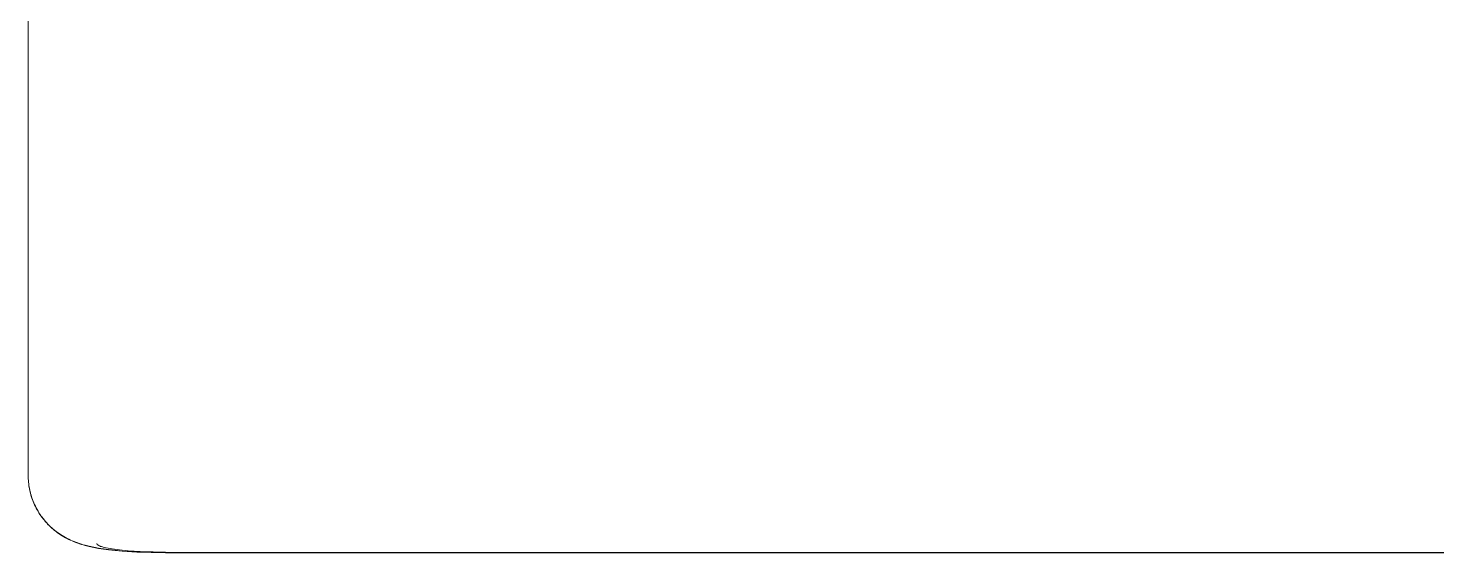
# Model space of a CAD drawing. Header units: millimetres. Extents: x -67 to 4862, y -244 to 3199.
# Drawn here: x 63.8 to 166.3, y 2681.5 to 2719.7 of the extents above; entities that cross this region are included whole.
import ezdxf

# ---------------------------------------------------------------- set-up
doc = ezdxf.new("R2010")
doc.units = ezdxf.units.MM
doc.layers.add('ZANO_R', color=7, linetype='Continuous', lineweight=0)

msp = doc.modelspace()

# ---------------------------------------------------------------- linework, layer by layer
at = {"layer": 'ZANO_R'}
for p, q in [((63.75, 2707), (63.75, 2734.78)), ((63.75, 2687.15), (63.75, 2707)), ((63.75, 2687.03), (63.75, 2687.15)), ((63.76, 2686.91), (63.75, 2687.03)), ((63.77, 2686.79), (63.76, 2686.91)), ((63.78, 2686.67), (63.77, 2686.79)), ((63.79, 2686.55), (63.78, 2686.67)), ((63.8, 2686.43), (63.79, 2686.55)), ((63.81, 2686.37), (63.79, 2686.53)), ((63.82, 2686.31), (63.8, 2686.43)), ((63.84, 2686.21), (63.81, 2686.37)), ((63.84, 2686.19), (63.82, 2686.31)), ((63.87, 2686.04), (63.84, 2686.21)), ((63.87, 2686.08), (63.84, 2686.19)), ((63.9, 2685.96), (63.87, 2686.08)), ((63.91, 2685.88), (63.87, 2686.04)), ((63.93, 2685.84), (63.9, 2685.96)), ((63.95, 2685.72), (63.91, 2685.88)), ((63.96, 2685.72), (63.93, 2685.84)), ((64, 2685.56), (63.95, 2685.72)), ((63.99, 2685.61), (63.96, 2685.72)), ((64.03, 2685.49), (63.99, 2685.61)), ((64.06, 2685.41), (64, 2685.56)), ((64.07, 2685.38), (64.03, 2685.49)), ((64.12, 2685.25), (64.06, 2685.41)), ((64.12, 2685.27), (64.07, 2685.38)), ((64.17, 2685.15), (64.12, 2685.27)), ((64.17, 2685.13), (64.12, 2685.25)), ((64.22, 2685.03), (64.17, 2685.15)), ((64.22, 2685.01), (64.17, 2685.13)), ((64.28, 2684.91), (64.22, 2685.03)), ((64.28, 2684.89), (64.22, 2685.01)), ((64.34, 2684.79), (64.28, 2684.91)), ((64.34, 2684.77), (64.28, 2684.89)), ((64.4, 2684.67), (64.34, 2684.79)), ((64.4, 2684.65), (64.34, 2684.77)), ((64.47, 2684.56), (64.4, 2684.67)), ((64.47, 2684.54), (64.4, 2684.65)), ((64.54, 2684.44), (64.47, 2684.56)), ((64.54, 2684.42), (64.47, 2684.54)), ((64.61, 2684.33), (64.54, 2684.44)), ((64.61, 2684.31), (64.54, 2684.42)), ((64.68, 2684.22), (64.61, 2684.33)), ((64.68, 2684.2), (64.61, 2684.31)), ((64.76, 2684.11), (64.68, 2684.22)), ((64.76, 2684.1), (64.68, 2684.2)), ((64.84, 2684.01), (64.76, 2684.11)), ((64.84, 2683.99), (64.76, 2684.1)), ((64.93, 2683.9), (64.84, 2684.01)), ((64.93, 2683.89), (64.84, 2683.99)), ((65.01, 2683.8), (64.93, 2683.9)), ((65.01, 2683.78), (64.93, 2683.89)), ((65.1, 2683.7), (65.01, 2683.8)), ((65.1, 2683.69), (65.01, 2683.78)), ((65.19, 2683.61), (65.1, 2683.7)), ((65.19, 2683.59), (65.1, 2683.69)), ((65.28, 2683.51), (65.19, 2683.61)), ((65.28, 2683.5), (65.19, 2683.59)), ((65.38, 2683.42), (65.28, 2683.51)), ((65.38, 2683.4), (65.28, 2683.5)), ((65.48, 2683.33), (65.38, 2683.42)), ((65.48, 2683.31), (65.38, 2683.4)), ((65.58, 2683.25), (65.48, 2683.33)), ((65.58, 2683.23), (65.48, 2683.31)), ((65.68, 2683.16), (65.58, 2683.25)), ((65.68, 2683.14), (65.58, 2683.23)), ((65.79, 2683.08), (65.68, 2683.16)), ((65.79, 2683.06), (65.68, 2683.14)), ((65.89, 2683), (65.79, 2683.08)), ((65.89, 2682.98), (65.79, 2683.06)), ((66, 2682.92), (65.89, 2683)), ((66, 2682.9), (65.89, 2682.98)), ((66.11, 2682.85), (66, 2682.92)), ((66.11, 2682.83), (66, 2682.9)), ((66.23, 2682.77), (66.11, 2682.85)), ((66.23, 2682.76), (66.11, 2682.83)), ((66.35, 2682.7), (66.23, 2682.77)), ((66.35, 2682.69), (66.23, 2682.76)), ((66.47, 2682.64), (66.35, 2682.7)), ((66.47, 2682.62), (66.35, 2682.69)), ((66.59, 2682.57), (66.47, 2682.64)), ((66.59, 2682.55), (66.47, 2682.62)), ((66.71, 2682.51), (66.59, 2682.57)), ((66.71, 2682.49), (66.59, 2682.55)), ((66.84, 2682.45), (66.71, 2682.51)), ((66.84, 2682.43), (66.71, 2682.49)), ((66.96, 2682.39), (66.84, 2682.45)), ((66.96, 2682.38), (66.84, 2682.43)), ((67.09, 2682.34), (66.96, 2682.39)), ((67.09, 2682.32), (66.96, 2682.38)), ((67.22, 2682.29), (67.09, 2682.34)), ((67.22, 2682.27), (67.09, 2682.32)), ((67.36, 2682.24), (67.22, 2682.29)), ((67.36, 2682.22), (67.22, 2682.27)), ((67.49, 2682.19), (67.36, 2682.24)), ((67.49, 2682.17), (67.36, 2682.22)), ((67.63, 2682.15), (67.49, 2682.19)), ((67.63, 2682.13), (67.49, 2682.17)), ((67.76, 2682.11), (67.63, 2682.15)), ((67.76, 2682.09), (67.63, 2682.13)), ((67.9, 2682.07), (67.76, 2682.11)), ((67.9, 2682.05), (67.76, 2682.09)), ((68.18, 2682), (67.9, 2682.07)), ((68.18, 2681.98), (67.9, 2682.05)), ((68.52, 2681.92), (68.18, 2682)), ((68.52, 2681.91), (68.18, 2681.98)), ((68.87, 2681.86), (68.52, 2681.92)), ((68.87, 2681.84), (68.52, 2681.91)), ((68.75, 2682.18), (68.75, 2682.19)), ((68.75, 2682.19), (68.75, 2682.19)), ((68.75, 2682.19), (68.75, 2682.19)), ((68.76, 2682.17), (68.75, 2682.18)), ((68.75, 2682.18), (68.75, 2682.18)), ((68.75, 2682.18), (68.75, 2682.18)), ((68.76, 2682.16), (68.76, 2682.17)), ((68.76, 2682.17), (68.76, 2682.17)), ((68.76, 2682.17), (68.76, 2682.17)), ((68.76, 2682.15), (68.76, 2682.16)), ((68.76, 2682.16), (68.76, 2682.16)), ((68.76, 2682.16), (68.76, 2682.16)), ((68.77, 2682.15), (68.76, 2682.15)), ((68.77, 2682.14), (68.77, 2682.15)), ((68.78, 2682.13), (68.77, 2682.14)), ((68.77, 2682.14), (68.77, 2682.14)), ((68.77, 2682.14), (68.77, 2682.14)), ((68.78, 2682.12), (68.78, 2682.13)), ((68.78, 2682.13), (68.78, 2682.13)), ((68.78, 2682.13), (68.78, 2682.13)), ((68.79, 2682.12), (68.78, 2682.12)), ((68.79, 2682.11), (68.79, 2682.12)), ((68.79, 2682.12), (68.79, 2682.12)), ((68.8, 2682.11), (68.79, 2682.11)), ((68.81, 2682.1), (68.8, 2682.11)), ((68.8, 2682.11), (68.8, 2682.11)), ((68.82, 2682.09), (68.81, 2682.1)), ((68.81, 2682.1), (68.81, 2682.1)), ((68.83, 2682.09), (68.82, 2682.09)), ((68.84, 2682.08), (68.83, 2682.09)), ((68.85, 2682.07), (68.84, 2682.08)), ((68.86, 2682.07), (68.85, 2682.07)), ((68.87, 2682.06), (68.86, 2682.07)), ((68.88, 2682.05), (68.87, 2682.06)), ((69.24, 2681.8), (68.87, 2681.86)), ((69.24, 2681.79), (68.87, 2681.84)), ((68.9, 2682.04), (68.88, 2682.05)), ((68.91, 2682.04), (68.9, 2682.04)), ((68.93, 2682.03), (68.91, 2682.04)), ((68.95, 2682.02), (68.93, 2682.03)), ((68.98, 2682.01), (68.95, 2682.02)), ((69.02, 2681.99), (68.98, 2682.01)), ((69.06, 2681.98), (69.02, 2681.99)), ((69.1, 2681.97), (69.06, 2681.98)), ((69.15, 2681.95), (69.1, 2681.97)), ((69.2, 2681.94), (69.15, 2681.95)), ((69.31, 2681.91), (69.2, 2681.94)), ((69.6, 2681.75), (69.24, 2681.8)), ((69.6, 2681.74), (69.24, 2681.79)), ((69.43, 2681.88), (69.31, 2681.91)), ((69.57, 2681.85), (69.43, 2681.88)), ((69.71, 2681.83), (69.57, 2681.85)), ((70.09, 2681.7), (69.6, 2681.75)), ((70.09, 2681.68), (69.6, 2681.74)), ((69.87, 2681.8), (69.71, 2681.83)), ((70.22, 2681.75), (69.87, 2681.8)), ((70.59, 2681.65), (70.09, 2681.7)), ((70.59, 2681.64), (70.09, 2681.68)), ((70.6, 2681.71), (70.22, 2681.75)), ((71.67, 2681.58), (70.59, 2681.65)), ((71.67, 2681.57), (70.59, 2681.64)), ((71.02, 2681.67), (70.6, 2681.71)), ((71.91, 2681.62), (71.02, 2681.67)), ((72.7, 2681.55), (71.67, 2681.58)), ((72.7, 2681.53), (71.67, 2681.57)), ((72.84, 2681.58), (71.91, 2681.62)), ((73.75, 2681.53), (72.7, 2681.55)), ((73.75, 2681.52), (72.7, 2681.53)), ((73.75, 2681.57), (72.84, 2681.58)), ((213.75, 2681.53), (73.75, 2681.53)), ((213.75, 2681.52), (73.75, 2681.52))]:
    msp.add_line(p, q, dxfattribs=at)

doc.saveas('drawing.dxf')
